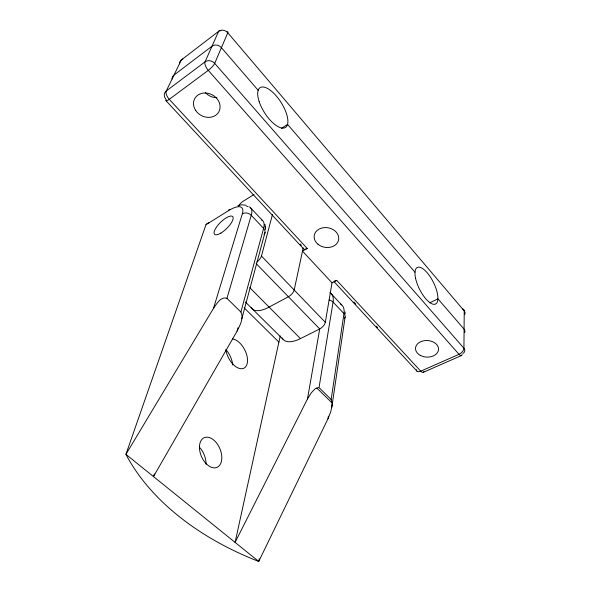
<?xml version="1.0" encoding="UTF-8"?>
<svg xmlns="http://www.w3.org/2000/svg" width="591" height="591" viewBox="0 0 591 591"><rect width="100%" height="100%" fill="white"/><g stroke="black" fill="none" stroke-linecap="round" stroke-linejoin="round"><path stroke-width="0.89" d="M332.024 405.419L332.002 405.699A15.565 11.295 84.9 0 1 331.972 406.024L330.738 411.794L328.264 418.184L258.732 561.45A262.448 174.131 7.2 0 1 125.927 454.353L205.971 224.735L206.983 223.546L208.948 222.704M331.787 407.406L345.107 317.005M328.005 418.731L328.389 416.16M332.009 405.411A9.663 6.981 84.9 0 0 332.009 402.885L331.152 399.509L343.962 313.622A29.454 14.029 -44 0 0 340.549 304.07M154.317 473.938L153.49 476.575L237.094 331.108C239.806 325.486 244.135 318.18 240.892 312.033L226.959 298.366C220.901 295.988 216.483 304.225 213.484 308.354L125.927 454.353L258.732 561.45L259.257 558.731M282.07 337.956A30.067 13.852 -44.3 0 0 300.457 338.613L319.716 328.943A6.213 2.955 -44 0 0 325.323 322.331L332.016 282.838L336.722 280.341L420.748 371.178A5.563 2.305 65.3 0 0 423.983 371.311M280.245 335.947L235.1 542.39L307.483 398.955L319.694 329.076M303.131 248.176L294.185 290.004A6.361 2.756 -44.1 0 1 288.401 296.741L269.104 307.091A30.776 12.899 -44.4 0 1 251.153 307.298M256.886 261.976A6.523 2.534 -44.3 0 0 261.473 256.051L272.495 214.4M241.808 318.808L265.071 232.263M237.094 331.108L237.996 327.776M240.892 312.033L263.593 228.377A31.323 11.473 -44.3 0 0 261.503 219.859M226.959 298.366L251.256 215.294A31.611 11.044 -44.4 0 0 249.387 206.953M213.484 308.354L242.325 213.824A6.42 5.12 17.7 0 1 251.256 215.294L263.593 228.377A6.353 5.031 16.2 0 1 264.037 234.568M307.483 398.955L311.014 393.126L314.715 389.166A15.565 11.295 84.9 0 1 314.929 389.011L315.106 388.885A9.707 7.055 84.6 0 1 316.842 388.028L318.386 387.703M281.419 128.446L287.558 124.391L415 272.229M254.027 194.454L243.256 201.199A5.755 1.965 -43.8 0 0 238.454 206.111M205.971 224.735L228.333 210.743A6.25 3.118 58.4 0 1 230.741 209.539M220.812 30.791A6.841 2.778 55.3 0 0 218.633 31.338L181.363 59.92L166.234 91.014A6.959 3.295 54.4 0 0 169.277 99.325L307.224 248.456L302.503 251.116L332.016 282.838M429.672 302.821L437.931 298.824L464.083 329.165A5.659 4.115 0.7 0 1 464.652 332.681M423.459 372.241L461.608 355.486M237.885 205.69L241.283 204.826L246.403 205.291M316.842 388.051L331.994 402.885M331.152 399.509L319.029 387.593L333.08 302.082A29.705 13.704 -44.1 0 0 329.837 292.663M244.164 307.852L278.9 342.108M245.368 301.979L282.853 339.145M249.742 287.625L300.457 338.613M256.125 263.556L319.716 328.943M261.473 256.051L325.323 322.331M250.362 207.581L262.507 220.524M330.99 293.498L341.724 304.941M300.162 244.046L301.417 245.398M353.883 301.986L355.76 304.003M376.364 326.232L377.612 327.577M165.99 100.699L303.338 248.589M333.996 281.634L416.958 371.126M258.171 90.297L221.411 47.664A6.885 6.058 34.6 0 0 212.014 46.194L173.99 75.072A6.715 5.688 33.5 0 0 172.047 78.987M265.241 226.708L265.558 229.264L264.938 224.366M345.078 311.863L345.225 313.836M232.403 338.961A16.105 9.05 62.8 0 1 246.935 355.76A16.105 9.05 62.8 0 1 239.473 368.466A16.105 9.05 62.8 0 1 225.925 349.99M225.925 349.717A15.927 8.547 67.7 0 1 232.765 364.972M199.551 447.38A15.987 9.5 71.3 0 1 206.067 464.253M329.098 300.051A6.021 4.521 9.4 0 1 333.08 302.082L343.962 313.622A5.976 4.44 8.6 0 1 344.294 318.66M246.772 206.429A31.611 11.044 -44.4 0 1 248.183 206.569M228.333 210.743A25.361 8.71 -44.4 0 1 242.325 213.824M216.897 97.648A13.327 11.524 30.2 0 1 205.395 92.632M182.855 59.1A6.649 2.962 54.5 0 0 181.363 59.92A6.553 5.614 34.9 0 0 179.45 63.791M464.777 314.397A5.533 4.1 0.3 0 0 464.223 310.896L227.794 32.764A6.664 1.404 -43.1 0 0 227.166 31.818M462.509 308.938A5.504 3.021 -39.1 0 1 464.223 310.896L463.942 348.239A5.777 4.13 1.2 0 1 462.967 353.462M307.224 248.456A6.095 2.504 -42.9 0 1 303.227 248.05M336.722 280.341A5.954 2.689 -42.7 0 1 334.247 281.094M165.761 99.052A6.885 5.755 32.3 0 1 166.234 91.014L205.04 61.848L218.633 31.338A6.715 5.976 36.4 0 1 227.794 32.764L214.688 63.37A6.989 1.566 -43.4 0 1 208.261 70.359L169.277 99.325A6.745 1.485 -44 0 1 166.152 99.517M416.33 369.678A5.555 3.162 -41.7 0 0 420.748 371.178L458.993 354.319A5.703 2.15 65 0 0 462.118 354.253M458.993 354.319L208.261 70.359A7.181 3.103 55.2 0 1 205.04 61.848A7.062 6.146 32.9 0 1 214.688 63.37L463.942 348.239A5.725 3.302 -39.8 0 1 458.993 354.319M199.448 447.032A16.171 10.017 66.8 0 0 216.062 467.688A16.171 10.017 66.8 0 0 216.409 442.799A16.171 10.017 66.8 0 0 199.448 447.032M220.871 233.09A12.677 4.351 -44.4 0 0 232.913 216.882A12.677 4.351 -44.4 0 0 217.06 226.309A12.677 4.351 -44.4 0 0 220.871 233.09M415.562 278.272A20.449 7.749 63.4 0 0 435.065 304.225A20.449 7.749 63.4 0 0 428.748 274.712A20.449 7.749 63.4 0 0 415.562 278.272M259.213 101.763A23.603 9.737 57.5 0 0 285.335 127.545A23.603 9.737 57.5 0 0 273.847 93.348A23.603 9.737 57.5 0 0 259.213 101.763M195.754 110.547A13.741 11.687 28.8 0 0 218.729 112.002A13.741 11.687 28.8 0 0 205.897 93.023A13.741 11.687 28.8 0 0 195.754 110.547M317.943 244.209A12.374 9.892 10 0 0 338.399 240.648A12.374 9.892 10 0 0 322.981 227.779A12.374 9.892 10 0 0 317.943 244.209M420.275 355.361A11.524 8.281 3 0 0 438.485 349.961A11.524 8.281 3 0 0 422.321 341.133A11.524 8.281 3 0 0 420.275 355.361"/></g></svg>
